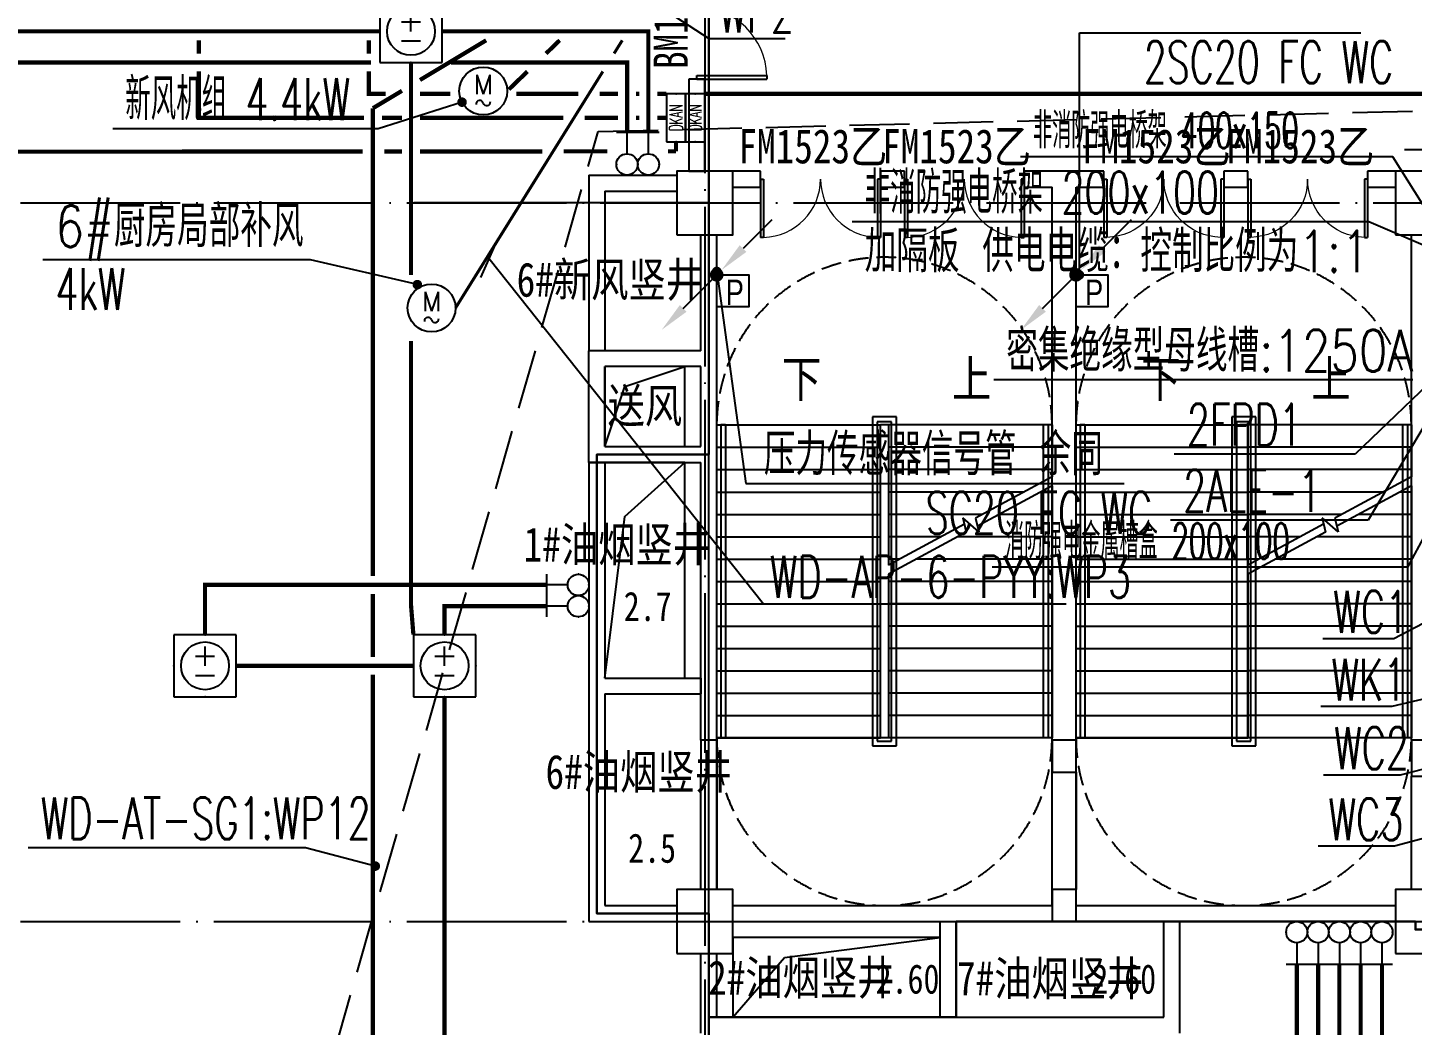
# Model space of a CAD drawing. Extents: x -233336 to 840473, y -28113 to 330904.
# Drawn here: x 14920 to 32262, y 95500 to 107996 of the extents above; entities that cross this region are included whole.
import ezdxf
from ezdxf.enums import TextEntityAlignment as Align
from ezdxf.xclip import XClip

# ---------------------------------------------------------------- set-up
doc = ezdxf.new("R2010")
doc.units = 0
doc.header["$LTSCALE"] = 1000
doc.header["$XCLIPFRAME"] = 2
for name, pattern in [('104-14# 核心筒$0$DASH', [0.35, 0.25, -0.1]), ('104-14# 核心筒$0$DOTE', [2.42, 2, -0.2, 0.02, -0.2]), ('DASH', [0.35, 0.25, -0.1]), ('X-104 14#平面$0$109 3#平面$0$DASH', [0.35, 0.25, -0.1])]:
    doc.linetypes.add(name, pattern=pattern)
doc.layers.get('0').update_dxf_attribs({"linetype": 'CONTINUOUS'})
for name, color, linetype in [('104-14# 核心筒$0$01-标注_符号', 8, 'CONTINUOUS'), ('104-14# 核心筒$0$02-TEXT_标注', 9, 'CONTINUOUS'), ('104-14# 核心筒$0$A-E_栏杆', 8, 'CONTINUOUS'), ('104-14# 核心筒$0$A-E_电梯', 8, 'CONTINUOUS'), ('104-14# 核心筒$0$A_AXIS-轴线', 8, '104-14# 核心筒$0$DOTE'), ('104-14# 核心筒$0$A_STR-砌块墙', 7, 'CONTINUOUS'), ('104-14# 核心筒$0$A_STR-砼柱', 8, 'CONTINUOUS'), ('104-14# 核心筒$0$DOOR_FIRE', 8, 'CONTINUOUS'), ('104-14# 核心筒$0$DOOR_FIRE_TEXT', 7, 'CONTINUOUS'), ('104-14# 核心筒$0$DUCT-新风管立管', 3, 'CONTINUOUS'), ('104-14# 核心筒$0$DUCT-新风管端线', 2, 'CONTINUOUS'), ('CABLETRAY_DIM', 80, 'CONTINUOUS'), ('DIM-动力', 80, 'CONTINUOUS'), ('DIM-插座', 80, 'CONTINUOUS'), ('DIM-箱柜', 80, 'CONTINUOUS'), ('DUCT-加压送风管立管', 1, 'CONTINUOUS'), ('EQUIP-动力', 80, 'CONTINUOUS'), ('EQUIP-照明', 80, 'CONTINUOUS'), ('LWIRE', 80, 'CONTINUOUS'), ('TEL_LEAD', 80, 'CONTINUOUS'), ('WIRE-动力', 50, 'CONTINUOUS'), ('WIRE-动力控制', 160, 'DASH'), ('WIRE-插座', 160, 'CONTINUOUS'), ('X-104 14#平面$0$02-TEXT_标注', 9, 'CONTINUOUS'), ('X-104 14#平面$0$02-TEXT_门窗', 9, 'CONTINUOUS'), ('X-104 14#平面$0$05-填充_天正', 8, 'CONTINUOUS'), ('X-104 14#平面$0$A-C_门', 8, 'CONTINUOUS'), ('X-104 14#平面$0$A-SUR_吊顶', 8, 'CONTINUOUS'), ('X-104 14#平面$0$A_STR-砌块墙', 7, 'CONTINUOUS'), ('X-104 14#平面$0$DUCT-新风管立管', 3, 'CONTINUOUS'), ('X-104 14#平面$0$DUCT-新风管端线', 2, 'CONTINUOUS')]:
    doc.layers.add(name, color=color, linetype=linetype)
for name, color, linetype, plot in [('104-14# 核心筒$0$04-不打印_辅助线', 8, 'CONTINUOUS', False), ('2019.06.25燃气表间不打印', 7, 'CONTINUOUS', False), ('X-104 14#平面$0$04-不打印_辅助线', 8, 'CONTINUOUS', False)]:
    doc.layers.add(name, color=color, linetype=linetype, plot=plot)
doc.layers.add('X-104 14#平面$0$000套内', color=8, linetype='CONTINUOUS', lineweight=30)
doc.styles.add('104-14# 核心筒$0$_TCH_DIM', font='ros.shx', dxfattribs={"bigfont": 'jd.shx'})
doc.styles.add('104-14# 核心筒$0$_TCH_WINDOW', font='STXIHEI.TTF', dxfattribs={"width": 0.8, "height": 3.5})
doc.styles.add('104-14# 核心筒$0$Standard', font='STXIHEI.TTF', dxfattribs={"width": 0.8})
doc.styles.add('_TCH_DIM', font='ROMANS2', dxfattribs={"width": 0.8, "bigfont": 'HZDF2'})
doc.styles.add('_TEL_DIM', font='ROMANS2', dxfattribs={"width": 0.8, "height": 3.5, "bigfont": 'HZDF2'})
doc.styles.add('ros.jd', font='ROS', dxfattribs={"width": 0.8, "bigfont": 'JD'})
doc.styles.get("Standard").update_dxf_attribs({"font": 'GBENOR', "bigfont": 'GBCBIG'})
doc.styles.add('X-104 14#平面$0$_TCH_SPACE', font='STXIHEI.TTF', dxfattribs={"width": 0.8, "height": 5})
doc.styles.add('X-104 14#平面$0$_TCH_WINDOW', font='STXIHEI.TTF', dxfattribs={"width": 0.75, "height": 3.5})
doc.styles.add('X-104 14#平面$0$Standard', font='STXIHEI.TTF', dxfattribs={"width": 0.8})

# ---------------------------------------------------------------- blocks, each defined once
blk = doc.blocks.new('$equip$00001811')
blk.add_circle((0, 0), 0.5)
for centre, radius, start, end in [((-0.073, -0.273), 0.0768, 17.2272, 184.2164), ((0.073, -0.227), 0.0769, 197.2591, 5.1179)]:
    blk.add_arc(centre, radius, start, end)
at = {"color": 7, "style": '_TEL_DIM'}
blk.add_attdef('$TEXT$', text='', height=0.4, dxfattribs=at).set_placement((0.001, 0.137), align=Align.MIDDLE_CENTER)
at = {"color": 7, "style": '_TEL_DIM', "flags": 1}
blk.add_attdef('A', text='', height=0.00002, dxfattribs=at).set_placement((0, 0), align=Align.MIDDLE_CENTER)
blk = doc.blocks.new('104-14# 核心筒$0$$DorLib2D$00000002')
for p, q in [((-0.5, 0), (-0.5, 0.4875)), ((-0.475, 0.4875), (-0.5, 0.4875)), ((-0.475, 0), (-0.475, 0.4875)), ((0.475, 0), (0.475, 0.4875)), ((0.475, 0.4875), (0.5, 0.4875)), ((0.5, 0), (0.5, 0.4875)), ((-0.5, 0), (-0.475, 0)), ((0.5, 0), (0.475, 0))]:
    blk.add_line(p, q)
at = {"lineweight": 13}
for centre, start, end in [((-0.4875, 0), 0, 88.53072), ((0.4875, 0), 91.46928, 180)]:
    blk.add_arc(centre, 0.4875, start, end, dxfattribs=at)
blk = doc.blocks.new('_FZHK')
blk.add_lwpolyline([(-0.5, -0.5), (0.5, -0.5), (0.5, 0.5), (-0.5, 0.5)], close=True)
blk = doc.blocks.new('104-14# 核心筒')
at = {"layer": '104-14# 核心筒$0$01-标注_符号'}
for points in [[(24575, 103160, 0, 0, 0), (24575, 98050, 0, 0, 0), (26725, 98050, 0, 0, 0), (26725, 101170, 120, 0, 0), (26725, 101620, 0, 0, 0)], [(26725, 103160, 0, 0, 0), (26725, 102350, 120, 0, 0), (26725, 101900, 0, 0, 0)], [(29075, 103160, 0, 0, 0), (29075, 98050, 0, 0, 0), (31225, 98050, 0, 0, 0), (31225, 101170, 120, 0, 0), (31225, 101620, 0, 0, 0)], [(31225, 103160, 0, 0, 0), (31225, 102350, 120, 0, 0), (31225, 101900, 0, 0, 0)]]:
    blk.add_lwpolyline(points, format="xyseb", dxfattribs=at)
at = {"layer": '104-14# 核心筒$0$04-不打印_辅助线', "linetype": '104-14# 核心筒$0$DASH'}
for centre, start, end in [((25650, 103020), 0, 180), ((30150, 103020), 0, 180), ((25650, 99100), 180, 0), ((30150, 99100), 180, 0)]:
    blk.add_arc(centre, 2100, start, end, dxfattribs=at)
at = {"layer": '104-14# 核心筒$0$A-E_栏杆'}
for p, q in [((23600, 103020), (23600, 99100)), ((23660, 103020), (23600, 103020)), ((23660, 103020), (23660, 99100)), ((25800, 103120), (25500, 103120)), ((25500, 103120), (25500, 99000)), ((25740, 103060), (25560, 103060)), ((25560, 103060), (25560, 99060)), ((25740, 99060), (25740, 103060)), ((25800, 99000), (25800, 103120)), ((27640, 103020), (27640, 99100)), ((27700, 103020), (27640, 103020)), ((27700, 103020), (27700, 99100)), ((28100, 103020), (28100, 99100)), ((28160, 103020), (28100, 103020)), ((28160, 103020), (28160, 99100)), ((30300, 103120), (30000, 103120)), ((30000, 103120), (30000, 99000)), ((30240, 103060), (30060, 103060)), ((30060, 103060), (30060, 99060)), ((30240, 99060), (30240, 103060)), ((30300, 99000), (30300, 103120)), ((32140, 103020), (32140, 99100)), ((32200, 103020), (32140, 103020)), ((32200, 103020), (32200, 99100)), ((23660, 99100), (23600, 99100)), ((25560, 99060), (25740, 99060)), ((27700, 99100), (27640, 99100)), ((28160, 99100), (28100, 99100)), ((30060, 99060), (30240, 99060)), ((32200, 99100), (32140, 99100)), ((25500, 99000), (25800, 99000)), ((30000, 99000), (30300, 99000))]:
    blk.add_line(p, q, dxfattribs=at)
at = {"layer": '104-14# 核心筒$0$A-E_电梯'}
for p, q in [((23550, 99100), (23550, 103020)), ((23550, 103020), (25600, 103020)), ((25700, 103020), (25600, 103020)), ((25600, 99100), (25600, 103020)), ((25700, 103020), (25700, 101263.8)), ((27750, 103020), (25700, 103020)), ((27750, 103020), (27750, 102369.8)), ((28050, 99100), (28050, 103020)), ((28050, 103020), (30200, 103020)), ((30200, 103020), (30100, 103020)), ((30200, 103020), (30200, 101263.8)), ((32250, 103020), (30200, 103020)), ((30200, 99100), (30200, 103020)), ((32250, 103020), (32250, 102369.8)), ((23550, 102740), (25600, 102740)), ((27750, 102740), (25700, 102740)), ((28050, 102740), (30200, 102740)), ((32250, 102740), (30200, 102740)), ((23550, 102460), (25600, 102460)), ((27750, 102460), (25700, 102460)), ((27750, 102369.8), (26792.1, 101853)), ((28050, 102460), (30200, 102460)), ((32250, 102460), (30200, 102460)), ((32250, 102369.8), (31292.1, 101853)), ((23550, 102180), (25600, 102180)), ((27398.2, 102180), (25700, 102180)), ((27750, 102256.2), (26816, 101752.3)), ((27750, 102180), (27608.8, 102180)), ((27750, 102256.2), (27750, 99100)), ((28050, 102180), (30200, 102180)), ((31898.2, 102180), (30200, 102180)), ((32250, 102256.2), (31316, 101752.3)), ((32250, 102180), (32108.8, 102180)), ((32250, 102256.2), (32250, 99100)), ((23550, 101900), (25600, 101900)), ((26879.2, 101900), (25700, 101900)), ((26833.3, 101679.4), (26632.3, 101858.2)), ((26632.3, 101858.2), (26675.4, 101676.5)), ((26792.1, 101853), (26833.3, 101679.4)), ((27750, 101900), (27089.8, 101900)), ((28050, 101900), (30200, 101900)), ((31379.2, 101900), (30200, 101900)), ((31333.3, 101679.4), (31132.3, 101858.2)), ((31132.3, 101858.2), (31175.4, 101676.5)), ((31292.1, 101853), (31333.3, 101679.4)), ((32250, 101900), (31589.8, 101900)), ((26651.5, 101777.2), (25700, 101263.8)), ((26675.4, 101676.5), (25700, 101150.2)), ((31151.5, 101777.2), (30200, 101263.8)), ((31175.4, 101676.5), (30200, 101150.2)), ((23550, 101620), (25600, 101620)), ((26360.2, 101620), (25700, 101620)), ((27750, 101620), (26570.8, 101620)), ((28050, 101620), (30200, 101620)), ((30860.2, 101620), (30200, 101620)), ((32250, 101620), (31070.8, 101620)), ((23550, 101340), (25600, 101340)), ((25841.2, 101340), (25700, 101340)), ((27750, 101340), (26051.8, 101340)), ((28050, 101340), (30200, 101340)), ((30341.2, 101340), (30200, 101340)), ((32250, 101340), (30551.8, 101340)), ((25700, 101150.2), (25700, 99100)), ((30200, 101150.2), (30200, 99100)), ((23550, 101060), (25600, 101060)), ((27750, 101060), (25700, 101060)), ((28050, 101060), (30200, 101060)), ((32250, 101060), (30200, 101060)), ((23550, 100780), (25600, 100780)), ((27750, 100780), (25700, 100780)), ((28050, 100780), (30200, 100780)), ((32250, 100780), (30200, 100780)), ((23550, 100500), (25600, 100500)), ((27750, 100500), (25700, 100500)), ((28050, 100500), (30200, 100500)), ((32250, 100500), (30200, 100500)), ((23550, 100220), (25600, 100220)), ((27750, 100220), (25700, 100220)), ((28050, 100220), (30200, 100220)), ((32250, 100220), (30200, 100220)), ((23550, 99940), (25600, 99940)), ((27750, 99940), (25700, 99940)), ((28050, 99940), (30200, 99940)), ((32250, 99940), (30200, 99940)), ((23550, 99660), (25600, 99660)), ((27750, 99660), (25700, 99660)), ((28050, 99660), (30200, 99660)), ((32250, 99660), (30200, 99660)), ((23550, 99380), (25600, 99380)), ((27750, 99380), (25700, 99380)), ((28050, 99380), (30200, 99380)), ((32250, 99380), (30200, 99380)), ((23550, 99100), (25600, 99100)), ((23550, 99100), (23550, 97200)), ((27750, 99100), (23550, 99100)), ((27750, 99100), (25700, 99100)), ((27750, 97000), (27750, 99100)), ((28050, 99100), (30200, 99100)), ((28050, 99100), (28050, 99070)), ((32250, 99100), (28050, 99100)), ((32250, 99100), (30200, 99100)), ((32250, 99070), (32250, 99100)), ((28050, 98670), (28050, 97200)), ((32250, 97200), (32250, 98620)), ((23750, 97000), (27750, 97000)), ((28050, 97000), (32050, 97000))]:
    blk.add_line(p, q, dxfattribs=at)
at = {"layer": '104-14# 核心筒$0$A_AXIS-轴线'}
for p, q in [((23400, 139633.6), (23400, 80554.9)), ((-9370.1, 105800), (120259.9, 105800)), ((-9370.1, 96800), (120259.9, 96800))]:
    blk.add_line(p, q, dxfattribs=at)
at = {"layer": '104-14# 核心筒$0$A_STR-砌块墙'}
for p, q in [((24100, 106200), (23750, 106200)), ((24100, 106000), (24100, 106200)), ((25900, 106200), (25600, 106200)), ((25600, 106200), (25600, 106000)), ((25900, 106000), (25900, 106200)), ((27900, 106200), (27400, 106200)), ((27400, 106200), (27400, 106000)), ((28400, 106200), (27900, 106200)), ((28400, 106000), (28400, 106200)), ((30200, 106200), (29900, 106200)), ((29900, 106200), (29900, 106000)), ((30200, 106000), (30200, 106200)), ((32050, 106200), (31700, 106200)), ((31700, 106200), (31700, 106000)), ((23750, 106000), (24100, 106000)), ((25600, 106000), (25900, 106000)), ((27400, 106000), (27750, 106000)), ((27750, 99070), (27750, 106000)), ((28050, 106000), (28400, 106000)), ((28050, 99070), (28050, 106000)), ((29900, 106000), (30200, 106000)), ((31700, 106000), (32050, 106000)), ((23350, 103950), (23350, 105400)), ((23550, 103850), (23550, 105400)), ((32250, 103350), (32250, 105400)), ((23350, 103950), (21950, 103950)), ((21950, 102550), (21950, 103950)), ((23350, 103750), (22150, 103750)), ((22150, 102750), (22150, 103750)), ((23350, 102750), (23350, 103750)), ((23550, 102650), (23550, 103850)), ((32250, 103150), (32250, 103350)), ((32250, 101100), (32250, 103150)), ((22150, 102750), (23350, 102750)), ((21950, 102550), (23350, 102550)), ((23350, 99070), (23350, 102550)), ((23550, 99070), (23550, 102650)), ((32250, 99950), (32250, 101100)), ((32250, 99070), (32250, 99950)), ((23350, 97200), (23350, 98620)), ((23550, 97200), (23550, 98620)), ((27750, 97200), (27750, 98670)), ((28050, 97200), (28050, 98670)), ((32250, 97950), (32250, 98620)), ((32250, 97200), (32250, 97950)), ((23750, 97000), (27750, 97000)), ((28050, 97000), (32050, 97000)), ((23750, 96800), (27750, 96800)), ((28050, 96800), (32050, 96800))]:
    blk.add_line(p, q, dxfattribs=at)
at = {"layer": '104-14# 核心筒$0$DUCT-新风管立管'}
for p, q in [((23150, 103750), (22150, 103750)), ((22150, 103750), (22150, 102750)), ((23150, 102750), (23150, 103750)), ((22150, 102750), (23150, 102750))]:
    blk.add_line(p, q, dxfattribs=at)
at = {"layer": '104-14# 核心筒$0$DUCT-新风管端线'}
for p, q in [((22400, 103500), (23150, 103750)), ((22150, 102750), (22400, 103500))]:
    blk.add_line(p, q, dxfattribs=at)
at = {"layer": '104-14# 核心筒$0$A_STR-砼柱'}
for p, xscale, yscale, zscale in [((23400, 105800), 700, 800, 800), ((32400, 105800), 700, 800, 800), ((23450, 98845), 200, 450, 450), ((27900, 98870), 300, 400, 400), ((32350, 98845), 200, 450, 450), ((23400, 96800), 700, 800, 800), ((27900, 97000), 300, 400, 400), ((32400, 96800), 700, 800, 800)]:
    blk.add_blockref('_FZHK', p, dxfattribs=dict(at, xscale=xscale, yscale=yscale, zscale=zscale))
at = {"layer": '104-14# 核心筒$0$DOOR_FIRE'}
ref = blk.add_blockref('104-14# 核心筒$0$$DorLib2D$00000002', (24850, 106100), dxfattribs=dict(at, xscale=1500, yscale=1500, zscale=200, rotation=180.000000000012))
ref.add_attrib('A', 'FM1523乙', (23821.6, 106296.8), dxfattribs={"layer": '104-14# 核心筒$0$DOOR_FIRE_TEXT', "height": 428.14, "style": '104-14# 核心筒$0$_TCH_WINDOW', "width": 0.8})
ref = blk.add_blockref('104-14# 核心筒$0$$DorLib2D$00000002', (26650, 106100), dxfattribs=dict(at, xscale=1500, yscale=1500, zscale=200, rotation=180.000000000012))
ref.add_attrib('A', 'FM1523乙', (25621.6, 106296.8), dxfattribs={"layer": '104-14# 核心筒$0$DOOR_FIRE_TEXT', "height": 428.14, "style": '104-14# 核心筒$0$_TCH_WINDOW', "width": 0.8})
ref = blk.add_blockref('104-14# 核心筒$0$$DorLib2D$00000002', (29150, 106100), dxfattribs=dict(at, xscale=-1500, yscale=1500, zscale=200, rotation=180.000000000012))
ref.add_attrib('A', 'FM1523乙', (28121.6, 106296.8), dxfattribs={"layer": '104-14# 核心筒$0$DOOR_FIRE_TEXT', "height": 428.14, "style": '104-14# 核心筒$0$_TCH_WINDOW', "width": 0.8})
ref = blk.add_blockref('104-14# 核心筒$0$$DorLib2D$00000002', (30950, 106100), dxfattribs=dict(at, xscale=-1500, yscale=1500, zscale=200, rotation=180.000000000012))
ref.add_attrib('A', 'FM1523乙', (29921.6, 106296.8), dxfattribs={"layer": '104-14# 核心筒$0$DOOR_FIRE_TEXT', "height": 428.14, "style": '104-14# 核心筒$0$_TCH_WINDOW', "width": 0.8})
at = {"layer": '104-14# 核心筒$0$01-标注_符号', "color": 7, "style": '104-14# 核心筒$0$_TCH_DIM'}
for s, p in [('上', (26495.1, 103317.5)), ('上', (30995.1, 103317.5)), ('下', (24365.4, 103317.5)), ('下', (28865.4, 103317.5))]:
    blk.add_text(s, height=520.9, dxfattribs=at).set_placement(p)
at = {"layer": '104-14# 核心筒$0$02-TEXT_标注', "style": '104-14# 核心筒$0$Standard', "width": 0.8}
blk.add_text('送风', height=428.14, dxfattribs=at).set_placement((22182.6, 103046.8))
blk = doc.blocks.new('X-104 14#平面$0$$DorLib2D$00000002')
for p, q in [((-0.5, 0), (-0.5, 0.4875)), ((-0.475, 0.4875), (-0.5, 0.4875)), ((-0.475, 0), (-0.475, 0.4875)), ((0.475, 0), (0.475, 0.4875)), ((0.475, 0.4875), (0.5, 0.4875)), ((0.5, 0), (0.5, 0.4875)), ((-0.5, 0), (-0.475, 0)), ((0.5, 0), (0.475, 0))]:
    blk.add_line(p, q)
at = {"lineweight": 13}
for centre, start, end in [((-0.4875, 0), 0, 88.53072), ((0.4875, 0), 91.46928, 180)]:
    blk.add_arc(centre, 0.4875, start, end, dxfattribs=at)
blk = doc.blocks.new('X-104 14#平面')
at = {"layer": 'X-104 14#平面$0$000套内'}
for points in [[(23450, 85694.7), (-5822.8, 84416.6), (-2618.1, 99493.5), (5804.2, 97703.3), (8513.6, 110450), (23450, 110450), (23450, 102650), (22050, 102650), (22050, 96900), (23450, 96900)], [(23450, 85694.7), (23450, 95600), (26550, 95600), (26550, 96800), (32300, 96800), (32300, 96700), (41500, 96700), (41500, 105700), (36000, 105700), (36000, 110450), (50400, 110450), (50400, 96800), (59400, 96800), (59400, 85343.1), (40022.3, 84342.9), (40355.1, 86432.8), (23450, 85694.7)]]:
    blk.add_lwpolyline(points, close=True, dxfattribs=at)
at = {"layer": 'X-104 14#平面$0$05-填充_天正'}
blk.add_lwpolyline([(20640.3, 85572), (23450, 85694.7), (23450, 105800), (19757.1, 105800)], dxfattribs=at)
at = {"layer": 'X-104 14#平面$0$A-SUR_吊顶', "linetype": 'X-104 14#平面$0$109 3#平面$0$DASH', "ltscale": 3}
blk.add_lwpolyline([(82466.9, 86681.8), (83499.8, 89365.9), (52926.6, 88084.7), (53491, 90739.8), (17309.3, 90108.2), (22065.4, 106694.6), (62738.3, 107720), (62307.5, 106691.2), (92309.4, 108057.1)], dxfattribs=at)
at = {"layer": 'X-104 14#平面$0$A_STR-砌块墙'}
for p, q in [((23400, 107350), (23200, 107350)), ((23200, 107350), (23200, 106200)), ((23400, 106200), (23400, 107350)), ((21950, 106150), (21950, 103950)), ((21950, 106150), (23050, 106150)), ((23050, 106150), (23050, 105950)), ((23200, 106200), (23400, 106200)), ((22150, 105950), (22150, 103950)), ((22150, 105950), (23050, 105950)), ((22150, 103950), (21950, 103950)), ((21950, 102550), (21950, 99750)), ((22150, 102550), (21950, 102550)), ((22150, 102550), (22150, 99850)), ((21950, 99750), (21950, 96800)), ((22150, 99850), (23350, 99850)), ((23350, 99850), (23350, 99650)), ((22150, 99650), (23350, 99650)), ((22150, 99650), (22150, 97000)), ((22150, 97000), (23050, 97000)), ((23050, 97000), (23050, 96800)), ((21950, 96800), (23050, 96800)), ((26350, 95600), (26350, 96800)), ((26350, 96800), (26550, 96800)), ((26550, 95600), (26550, 96800)), ((29150, 95600), (29150, 96800)), ((29150, 96800), (29350, 96800)), ((29350, 95400), (29350, 96800)), ((23350, 95400), (23350, 96400)), ((23350, 96400), (23550, 96400)), ((23550, 95600), (23550, 96400)), ((23550, 95600), (26350, 95600)), ((26550, 95600), (29150, 95600))]:
    blk.add_line(p, q, dxfattribs=at)
at = {"layer": 'X-104 14#平面$0$DUCT-新风管立管'}
for p, q in [((23150, 102550), (22150, 102550)), ((22150, 102550), (22150, 99850)), ((23150, 99850), (23150, 102550)), ((22150, 99850), (23150, 99850)), ((26350, 96600), (23750, 96600)), ((23750, 96600), (23750, 95600)), ((26350, 95600), (26350, 96600)), ((23750, 95600), (26350, 95600))]:
    blk.add_line(p, q, dxfattribs=at)
at = {"layer": 'X-104 14#平面$0$DUCT-新风管端线'}
for p, q in [((22400, 101875), (23150, 102550)), ((22150, 99850), (22400, 101875)), ((24400, 96350), (26350, 96600)), ((23750, 95600), (24400, 96350))]:
    blk.add_line(p, q, dxfattribs=at)
ref = blk.add_blockref('104-14# 核心筒', (0, 0))
XClip(ref).set_block_clipping_path([(-38664.3623821461, -25500), (139216.5485069363, 330900)])
at = {"layer": 'X-104 14#平面$0$A-C_门'}
ref = blk.add_blockref('X-104 14#平面$0$$DorLib2D$00000002', (23300, 108250), dxfattribs=dict(at, xscale=-1800, yscale=-1800, zscale=200, rotation=90))
ref.add_attrib('A', 'BM1823', (23187.5, 107480.1), dxfattribs={"layer": 'X-104 14#平面$0$02-TEXT_门窗', "height": 428.14, "rotation": 90, "style": 'X-104 14#平面$0$_TCH_WINDOW', "width": 0.75})
at = {"layer": 'X-104 14#平面$0$02-TEXT_标注', "style": 'X-104 14#平面$0$Standard', "width": 0.8}
for s, p in [('6#新风竖井', (21044.1, 104626.4)), ('1#油烟竖井', (21132, 101309.5)), ('6#油烟竖井', (21405.8, 98461)), ('2#油烟竖井', (23442.1, 95882.8)), ('7#油烟竖井', (26559.5, 95873.7))]:
    blk.add_text(s, height=428.14, dxfattribs=at).set_placement(p)
at = {"layer": 'X-104 14#平面$0$04-不打印_辅助线', "style": 'X-104 14#平面$0$_TCH_SPACE', "width": 0.8}
for s, p in [('2.7', (22385.6, 100564.2)), ('2.5', (22441.5, 97536.1)), ('2.60', (25540.5, 95897.1)), ('2.60', (28254.6, 95897.1))]:
    blk.add_text(s, height=366.98, dxfattribs=at).set_placement(p)
blk = doc.blocks.new('$equip$00001344')
for p, q in [((0.65, 0.65), (-0.65, 0.65)), ((-0.65, 0.65), (-0.65, -0.65)), ((0.65, -0.65), (0.65, 0.65)), ((0, 0), (0, 0.4)), ((-0.2, 0.2), (0.2, 0.2)), ((-0.2, -0.2), (0.2, -0.2)), ((-0.65, -0.65), (0.65, -0.65))]:
    blk.add_line(p, q)
blk.add_circle((0, 0), 0.5)
for p in [(0, 0.65), (-0.65, 0), (0.65, 0), (0, -0.65)]:
    blk.add_point(p)
at = {"flags": 9}
blk.add_attdef('A', (0, 0), '', height=0.00002, dxfattribs=at)
blk = doc.blocks.new('$equip$00002672')
for p, q in [((0.222, 0.889), (-0.222, 0.889)), ((0, 0.444), (0, 0.889))]:
    blk.add_line(p, q)
blk.add_circle((0, 0.222), 0.222)
for p in [(0, 0.889), (-0.222, 0.222), (0, 0), (0.222, 0.222)]:
    blk.add_point(p)
at = {"color": 7, "style": '_TEL_DIM', "flags": 1}
for tag in ['A', 'REMARK']:
    blk.add_attdef(tag, text='', height=0.00002, dxfattribs=at).set_placement((0, 0), align=Align.MIDDLE_CENTER)
blk = doc.blocks.new('A$C78A82926')
at = {"layer": 'DUCT-加压送风管立管', "color": 0}
blk.add_lwpolyline([(0, 0), (400, 0), (400, -400), (0, -400)], close=True, dxfattribs=at)
at = {"layer": 'DUCT-加压送风管立管', "color": 0, "style": 'ros.jd', "width": 0.8}
blk.add_text('P', height=320, dxfattribs=at).set_placement((112, -379, -2600))
blk = doc.blocks.new('$TelecSys$00000078')
for p, q in [((1.15, 1.15), (0.55, 0.55)), ((0.104, 0.104), (0.104, 0.104)), ((-0.104, -0.104), (-0.104, -0.104))]:
    blk.add_line(p, q)
at = {"const_width": 0.142}
blk.add_lwpolyline([(-0.071, 0, 1), (0.071, 0, 1)], format="xyb", close=True, dxfattribs=at)
blk.add_solid([(0.62, 0.48), (0.48, 0.62), (0.1, 0.1)])
at = {"width": 0.8, "flags": 9}
blk.add_attdef('A', (0, 0), '', height=0.00002, dxfattribs=at)
blk = doc.blocks.new('$TelecSys$00000080')
for p, q in [((-0.7, -0.7), (0, 0)), ((0.104, 0.104), (0.104, 0.104)), ((-0.104, -0.104), (-0.104, -0.104))]:
    blk.add_line(p, q)
at = {"const_width": 0.142}
blk.add_lwpolyline([(0.071, 0, 1), (-0.071, 0, 1)], format="xyb", close=True, dxfattribs=at)
blk.add_solid([(-0.63, -0.77), (-0.77, -0.63), (-1.15, -1.15)])
at = {"width": 0.8, "flags": 9}
blk.add_attdef('A', (0, 0), '', height=0.00002, rotation=180, dxfattribs=at)
blk = doc.blocks.new('$equip$00001816')
for p, q in [((0.75, 0.6), (-0.75, 0.6)), ((-0.75, 0.6), (-0.75, 0)), ((0.75, 0), (0.75, 0.6)), ((-0.75, 0), (0.75, 0))]:
    blk.add_line(p, q)
for p in [(0, 0.6), (-0.75, 0.3), (0, 0), (0.75, 0.3)]:
    blk.add_point(p)
at = {"color": 7, "style": '_TEL_DIM'}
blk.add_attdef('$TEXT$', text='', height=0.4, dxfattribs=at).set_placement((0, 0.3), align=Align.MIDDLE_CENTER)
at = {"color": 7, "style": '_TEL_DIM', "flags": 1}
blk.add_attdef('A', text='', height=0.00002, dxfattribs=at).set_placement((0, 0), align=Align.MIDDLE_CENTER)

msp = doc.modelspace()

# ---------------------------------------------------------------- linework, layer by layer
at = {"layer": '2019.06.25燃气表间不打印'}
for p, q in [((18400.7, 97724.7), (14925.6, 97724.7)), ((19273.4, 97494.4), (18400.7, 97724.7))]:
    msp.add_line(p, q, dxfattribs=at)
at = {"layer": '2019.06.25燃气表间不打印', "const_width": 52.5}
for points in [[(20661.9, 107837.5), (19832.9, 107340.4)], [(19607.9, 107205.5), (19243.7, 106987.1)], [(19243.7, 106987.1), (19243.7, 101128.8)], [(19243.7, 100903.8), (19243.7, 100115.4)], [(19243.7, 99890.4), (19243.7, 93709.6)]]:
    msp.add_lwpolyline(points, dxfattribs=at)
at = {"layer": '2019.06.25燃气表间不打印', "const_width": 60}
msp.add_lwpolyline([(19302.4, 97486.7, 1), (19244.4, 97502, 1)], format="xyb", close=True, dxfattribs=at)
at = {"layer": 'CABLETRAY_DIM'}
for p, q in [((31718.9, 105563), (25245.6, 105563)), ((32917.5, 105050.5), (31718.9, 105563)), ((32269.6, 103583.7), (27018.8, 103583.7))]:
    msp.add_line(p, q, dxfattribs=at)
at = {"layer": 'DIM-动力', "color": 80}
for p, q in [((20359.8, 107063), (19310.9, 106728.6)), ((19310.9, 106728.6), (15984.5, 106728.6))]:
    msp.add_line(p, q, dxfattribs=at)
at = {"layer": 'DIM-动力'}
msp.add_line((20803.9, 105347.5), (20590.5, 104867.8), dxfattribs=at)
for points in [[(22351, 108579.7), (23450, 107860.1)], [(23450, 107860.1), (24407.7, 107860.1)], [(20697.2, 105107.7), (24135.1, 100780)], [(24135.1, 100780), (27928.3, 100780)]]:
    msp.add_lwpolyline(points, dxfattribs=at)
at = {"layer": 'DIM-动力', "color": 80, "const_width": 60}
msp.add_lwpolyline([(20388.4, 107072.1, 1), (20331.2, 107053.9, 1)], format="xyb", close=True, dxfattribs=at)
at = {"layer": 'DIM-插座', "color": 80}
for points in [[(34312.6, 101534.1), (32030, 100341.6)], [(32030, 100341.6), (31141.8, 100341.6)], [(34184.1, 100002.9), (32006.1, 99492.2)], [(32006.1, 99492.2), (31117.9, 99492.2)], [(34446, 99233.3), (32109.2, 98633.1)], [(32109.2, 98633.1), (31151.5, 98633.1)], [(34295.4, 98343.3), (32039.3, 97742.1)], [(32039.3, 97742.1), (31081.6, 97742.1)]]:
    msp.add_lwpolyline(points, dxfattribs=at)
at = {"layer": 'DIM-箱柜'}
for p, q in [((32017.4, 106380.3), (27354, 106380.3)), ((32725, 105250.5), (32017.4, 106380.3)), ((32947.5, 103997.5), (31547.6, 102656)), ((32805.9, 103677.7), (31706.9, 101826.9)), ((33366.7, 103410), (32200, 101236.7)), ((31547.6, 102656), (29280.2, 102656)), ((31706.9, 101826.9), (29234.8, 101826.9)), ((32200, 101236.7), (27001, 101236.7))]:
    msp.add_line(p, q, dxfattribs=at)
at = {"layer": 'TEL_LEAD', "color": 80}
for p, q in [((28092.7, 104899.4), (28092.7, 107931.3)), ((28092.7, 107931.3), (31616.2, 107931.3)), ((33469.9, 106466), (32163.1, 106466)), ((18460, 105089.8), (15110.1, 105089.8)), ((19800.5, 104777.2), (18460, 105089.8)), ((23550, 104942.7), (23913.1, 102285.5)), ((23913.1, 102285.5), (28654, 102285.5))]:
    msp.add_line(p, q, dxfattribs=at)
at = {"layer": 'TEL_LEAD', "color": 80, "const_width": 60}
for points in [[(23545.9, 104972.5, 1), (23554.1, 104913, 1)], [(28092.7, 104869.4, 1), (28092.7, 104929.4, 1)], [(19829.7, 104770.4, 1), (19771.3, 104784.1, 1)]]:
    msp.add_lwpolyline(points, format="xyb", close=True, dxfattribs=at)
at = {"layer": 'WIRE-动力', "color": 50}
for points, const_width in [([(21582.9, 107837.5), (21412.1, 107672.5)], 52.5), ([(22264, 107672.5), (22366.8, 107837.5)], 37.5), ([(20278.4, 104484.9), (22123.8, 107447.5)], 37.5), ([(21179.2, 107447.5), (20947.1, 107223.2)], 52.5)]:
    msp.add_lwpolyline(points, dxfattribs=dict(at, const_width=const_width))
at = {"layer": 'WIRE-动力控制', "color": 160, "const_width": 52.5}
for points in [[(22693.7, 106683.3), (22693.7, 107950), (20110.4, 107950)], [(19217.9, 107560), (10001.2, 107560)], [(22427.1, 106683.3), (22427.1, 107560), (20222.9, 107560)], [(21416.7, 101016.3), (17140.8, 101016.3), (17140.8, 100392.9)], [(20140.8, 100392.9), (20140.8, 100749.6), (21416.7, 100749.6)], [(30543.3, 93987.1), (30815, 93987.1), (30815, 96266.8)]]:
    msp.add_lwpolyline(points, dxfattribs=at)
at = {"layer": 'WIRE-动力控制', "const_width": 52.5}
for points in [[(31081.7, 96266.8), (31081.7, 93709.6)], [(31348.4, 96266.8), (31348.4, 93709.6)], [(31615, 96266.8), (31615, 93709.6)], [(34650.8, 93987.1), (31881.7, 93987.1), (31881.7, 96266.8)]]:
    msp.add_lwpolyline(points, dxfattribs=at)
at = {"layer": 'WIRE-插座', "color": 160, "const_width": 52.5}
for points in [[(10001.2, 107950), (19330.4, 107950)], [(19720.4, 107560), (19720.4, 104897.4)], [(17063.4, 107447.5), (17063.4, 106867.7), (19131.2, 106867.7)], [(19607.9, 106867.7), (19356.2, 106867.7)], [(21630.1, 106867.7), (19832.9, 106867.7)], [(22314.6, 106867.7), (21895.2, 106867.7)], [(22581.2, 106867.7), (22539.6, 106867.7)], [(22920, 106867.7), (22806.2, 106867.7)], [(19720.4, 104072.4), (19720.4, 100770.2)], [(19720.4, 100770.2), (19750.8, 100392.9)], [(17530.8, 100002.9), (19750.8, 100002.9)], [(20140.8, 99612.9), (20140.8, 95019.7)]]:
    msp.add_lwpolyline(points, dxfattribs=at)
at = {"layer": 'WIRE-插座', "const_width": 52.5}
for points in [[(17063.4, 107837.5), (17063.4, 107672.5)], [(19193.6, 107837.5), (19193.6, 107672.5)], [(19401.5, 107167.7), (19193.6, 107167.7), (19193.6, 107447.5)], [(20213, 107167.7), (19832.9, 107167.7)], [(21817, 107167.7), (21038, 107167.7)], [(22314.6, 107167.7), (22082, 107167.7)], [(22581.2, 107167.7), (22539.6, 107167.7)], [(22920, 107167.7), (22806.2, 107167.7)], [(23400, 107167.7), (33105, 107167.7)], [(23040, 106567.7), (23040, 106447)], [(19113.8, 106445), (12153.3, 106441.5)], [(19607.9, 106445.3), (19387.9, 106445.2)], [(21367.5, 106446.2), (19832.9, 106445.4)], [(22181.2, 106446.6), (21632.7, 106446.3)], [(23040, 106447), (22939.6, 106447)]]:
    msp.add_lwpolyline(points, dxfattribs=at)

# ---------------------------------------------------------------- block references
msp.add_blockref('X-104 14#平面', (0, 0))
at = {"color": 20}
for p in [(23550, 104900), (28050, 104900)]:
    msp.add_blockref('A$C78A82926', p, dxfattribs=at)
at = {"layer": 'EQUIP-动力', "color": 80, "xscale": 600, "yscale": 600, "zscale": 600}
for p in [(19720.4, 107950), (17140.8, 100002.9), (20140.8, 100002.9)]:
    msp.add_blockref('$equip$00001344', p, dxfattribs=at)
for p in [(20625.5, 107202.3), (19978.4, 104484.9)]:
    msp.add_blockref('$equip$00001811', p, dxfattribs=at).add_auto_attribs({'$TEXT$': 'M'})
at = {"layer": 'EQUIP-动力', "color": 80}
ref = msp.add_blockref('$equip$00001816', (23160, 106867.7), dxfattribs=dict(at, xscale=400, yscale=400, zscale=400, rotation=90))
ref.add_attrib('$TEXT$', 'DKAN', dxfattribs={"layer": '0', "color": 7, "height": 160, "rotation": 90, "style": '_TEL_DIM', "width": 0.6}).set_placement((23040, 106867.7), align=Align.MIDDLE_CENTER)
ref = msp.add_blockref('$equip$00001816', (23400, 106867.7), dxfattribs=dict(at, xscale=400, yscale=400, zscale=400, rotation=90))
ref.add_attrib('$TEXT$', 'DKAN', dxfattribs={"layer": '0', "color": 7, "height": 160, "rotation": 90, "style": '_TEL_DIM', "width": 0.6}).set_placement((23280, 106867.7), align=Align.MIDDLE_CENTER)
at = {"layer": 'EQUIP-照明', "color": 80, "xscale": 600, "yscale": 600, "zscale": 600}
for p in [(22427.1, 106150), (22693.7, 106150)]:
    msp.add_blockref('$equip$00002672', p, dxfattribs=at)
for p, rotation in [((21950, 101016.3), 90), ((21950, 100749.6), 90), ((30815, 96800.1), 180), ((31081.7, 96800.1), 180), ((31348.4, 96800.1), 180), ((31615, 96800.1), 180), ((31881.7, 96800.1), 180)]:
    msp.add_blockref('$equip$00002672', p, dxfattribs=dict(at, rotation=rotation))
at = {"layer": 'LWIRE', "xscale": 600, "yscale": 600, "zscale": 600}
for p in [(23550, 104900), (28050, 104900)]:
    msp.add_blockref('$TelecSys$00000078', p, dxfattribs=at)
at = {"layer": 'LWIRE', "color": 80, "xscale": 600, "yscale": 600, "zscale": 600}
for p in [(23550, 104900), (28050, 104900)]:
    msp.add_blockref('$TelecSys$00000080', p, dxfattribs=at)

# ---------------------------------------------------------------- texts
at = {"layer": '2019.06.25燃气表间不打印', "color": 7, "style": '_TEL_DIM', "width": 0.64}
msp.add_text('WD-AT-SG1:WP12', height=525, dxfattribs=at).set_placement((15083.1, 97829.7))
at = {"layer": 'CABLETRAY_DIM', "color": 7, "style": '_TEL_DIM'}
for s, height, width, p in [('非消防强电桥架 200x100', 525, 0.64, (25403.1, 105668)), ('加隔板 供电电缆：控制比例为1:1', 520.866, 0.8, (25403.1, 104933)), ('密集绝缘型母线槽:1250A', 520.866, 0.8, (27176.3, 103688.7))]:
    msp.add_text(s, height=height, dxfattribs=dict(at, width=width)).set_placement(p)
at = {"layer": 'DIM-动力', "color": 7, "style": '_TEL_DIM', "width": 0.64}
for s, p in [('WP2', (23581.2, 107935.1)), ('新风机组 4.4kW', (16142, 106837.8)), ('WD-AP-6-PYY:WP3', (24216.9, 100855))]:
    msp.add_text(s, height=525, dxfattribs=at).set_placement(p)
at = {"layer": 'DIM-插座', "color": 7, "style": '_TEL_DIM', "width": 0.64}
for s, p in [('WC1', (31273.1, 100416.6)), ('WK1', (31249.2, 99567.2)), ('WC2', (31282.8, 98708.1)), ('WC3', (31212.9, 97817.1))]:
    msp.add_text(s, height=525, dxfattribs=at).set_placement(p)
at = {"layer": 'DIM-箱柜', "color": 7}
for s, height, style, width, p in [('非消防强电桥架 400x150', 446.25, '_TCH_DIM', 0.564706, (27511.5, 106485.3)), ('2FPD1', 525, '_TEL_DIM', 0.64, (29437.7, 102761)), ('2ALE-1', 525, '_TEL_DIM', 0.64, (29392.3, 101931.9)), ('消防强电金属槽盒 200x100', 446.25, '_TCH_DIM', 0.564706, (27158.5, 101341.7))]:
    msp.add_text(s, height=height, dxfattribs=dict(at, style=style, width=width)).set_placement(p)
at = {"layer": 'TEL_LEAD', "color": 7, "style": '_TEL_DIM'}
for s, height, width, p in [('2SC20 FC WC', 525, 0.64, (28898.2, 107301.3)), ('6#厨房局部补风', 520.87, 0.8, (15267.6, 105248.7)), ('4kW', 525, 0.64, (15267.6, 104459.8)), ('压力传感器信号管 余同', 520.866, 0.8, (24140.2, 102390.5)), ('SC20 FC WC', 525, 0.64, (26167.6, 101655.5))]:
    msp.add_text(s, height=height, dxfattribs=dict(at, width=width)).set_placement(p)

doc.saveas('drawing.dxf')
